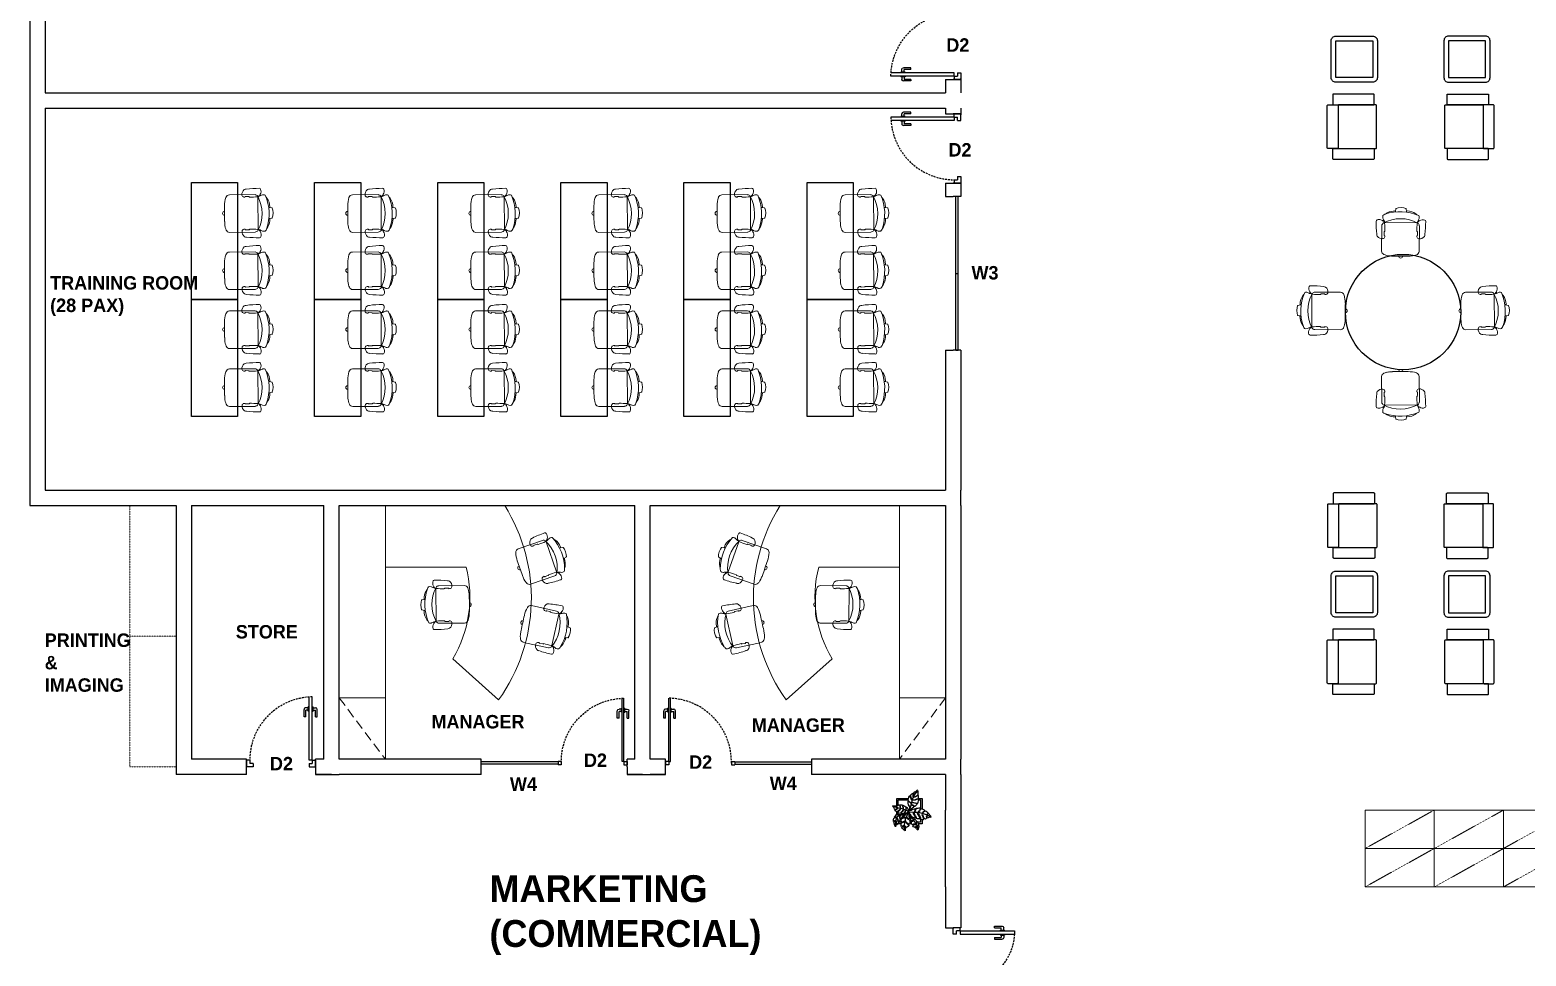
# Model space of a CAD drawing. Header units: inches. Extents: x 478327 to 492265, y -26791 to -22136.
# Drawn here: x 479722 to 480597, y -25090 to -24547 of the extents above; entities that cross this region are included whole.
import ezdxf

# ---------------------------------------------------------------- set-up
doc = ezdxf.new("R2010")
doc.units = ezdxf.units.IN
doc.header["$MEASUREMENT"] = 0
doc.linetypes.add('DASHED', pattern=[0.75, 0.5, -0.25])
doc.linetypes.add('HIDDEN2', pattern=[0.1875, 0.125, -0.0625])
doc.layers.add('A-furniture', color=8, linetype='Continuous', lineweight=9)
doc.layers.add('I-ANNO-TEXT', color=7, linetype='Continuous', lineweight=18)
for name, color, linetype in [('Ceco.NET 17', 3, 'Continuous'), ('GLAZING', 4, 'Continuous'), ('I-DOORS', 104, 'Continuous'), ('I-FURN', 1, 'Continuous'), ('I-WALL-IN', 3, 'Continuous')]:
    doc.layers.add(name, color=color, linetype=linetype)
doc.styles.add('MICRO', font='')
doc.styles.get('MICRO').set_extended_font_data('MicrogrammaSSi', bold=True)

# ---------------------------------------------------------------- blocks, each defined once
blk = doc.blocks.new('A$C6A0E07C9')
at = {"layer": 'A-furniture'}
for p, q in [((-0.269, 0.177), (-0.266, 0.205)), ((-0.214, 0.272), (0.118, 0.288)), ((-0.012, 0.242), (-0.025, 0.242)), ((-0.011, 0.243), (-0.012, 0.242)), ((-0.008, 0.248), (-0.011, 0.243)), ((-0.011, 0.243), (-0.011, 0.243)), ((0.038, 0.251), (-0.003, 0.25)), ((0.042, 0.251), (0.045, 0.247)), ((0.045, 0.247), (0.046, 0.246)), ((0.046, 0.246), (0.048, 0.245)), ((0.048, 0.245), (0.048, 0.245)), ((0.159, 0.25), (0.179, -0.167)), ((-0.291, 0.02), (-0.289, 0.029)), ((-0.288, 0.01), (-0.291, 0.02)), ((-0.289, 0.029), (-0.284, 0.038)), ((-0.282, 0.002), (-0.288, 0.01)), ((-0.284, 0.038), (-0.276, 0.044)), ((-0.274, -0.003), (-0.282, 0.002)), ((-0.276, 0.044), (-0.267, 0.046)), ((0.315, 0.121), (0.306, 0.12)), ((0.313, 0.121), (0.347, 0.116)), ((0.315, 0.152), (0.319, 0.129)), ((0.351, 0.113), (0.36, 0.088)), ((0.364, 0.015), (0.358, -0.011)), ((0.36, 0.088), (0.366, 0.051)), ((0.366, 0.051), (0.364, 0.015)), ((-0.264, -0.004), (-0.274, -0.003)), ((0.009, -0.176), (-0.004, -0.177)), ((0.009, -0.176), (0.009, -0.176)), ((0.01, -0.176), (0.009, -0.176)), ((0.013, -0.182), (0.01, -0.176)), ((0.059, -0.18), (0.018, -0.183)), ((0.063, -0.179), (0.066, -0.175)), ((0.066, -0.175), (0.067, -0.174)), ((0.067, -0.174), (0.069, -0.173)), ((0.069, -0.173), (0.069, -0.173)), ((0.296, -0.147), (0.284, -0.159)), ((0.311, -0.022), (0.322, -0.023)), ((0.32, -0.023), (0.355, -0.015)), ((0.355, -0.015), (0.356, -0.013)), ((0.356, -0.013), (0.358, -0.011)), ((-0.189, -0.217), (0.143, -0.2))]:
    blk.add_line(p, q, dxfattribs=at)
for centre, radius, start, end in [((0.594, -0.035), 0.893, 162.1203, 164.4323), ((-0.21, 0.223), 0.0487, 94.526, 161.0109), ((0.027, 0.278), 0.0792, 129.4999, 189.1152), ((-0.022, 0.271), 0.0292, 192.0047, 264.4409), ((0.007, 0.283), 0.0635, 94.0792, 117.5938), ((-0.004, 0.244), 0.00623, 84.8455, 131.3174), ((0.224, -0.892), 1.257, 92.3594, 100.1757), ((0.037, 0.241), 0.0101, 64.5281, 88.6391), ((0.001, 1.553), 1.309, 272.0899, 276.676), ((0.117, 0.241), 0.0463, 34.0902, 88.4441), ((0.149, 0.274), 0.0211, 279.8693, 313.3434), ((-0.249, 0.025), 0.471, 334.5973, 30.9732), ((0.17, 0.245), 0.0129, 130.1366, 158.0173), ((0.187, 0.181), 0.0779, 100.0525, 108.2672), ((0.108, 0.326), 0.0879, 309.6726, 333.0223), ((0.172, 0.345), 0.0192, 28.1256, 89.2436), ((-1.125, 2.793), 2.849, 297.1157, 298.0695), ((-0.92, -0.013), 1.143, 14.0931, 15.0056), ((0.121, 0.323), 0.0749, 330.3794, 24.513), ((0.234, 0.223), 0.0597, 72.5282, 107.7011), ((0.195, 0.222), 0.0806, 25.5198, 45.5387), ((-0.301, 0.026), 0.614, 339.6108, 22.0467), ((0.128, 0.125), 0.189, 8.0925, 40.8276), ((0.182, 0.142), 0.452, 175.5289, 182.0991), ((72.219, 3.627), 72.574, 182.76527, 182.92488), ((0.31, 0.129), 0.0088, 301.088, 3.1667), ((0.347, 0.111), 0.00513, 22.8184, 91.0076), ((0.081, -0.062), 0.341, 182.481, 200.7553), ((-0.186, -0.16), 0.0572, 202.8821, 266.1169), ((0.002, -0.206), 0.0292, 101.2525, 173.6887), ((0.017, -0.177), 0.00623, 234.376, 280.848), ((0.058, -0.17), 0.0101, 277.0543, 301.1654), ((0.152, -1.479), 1.309, 89.0174, 93.6036), ((0.138, -0.155), 0.0449, 276.7939, 330.1521), ((0.172, -0.191), 0.0211, 52.3501, 85.8241), ((0.197, -0.155), 0.0211, 212.6602, 229.0352), ((0.163, -0.292), 0.122, 63.0548, 80.6357), ((0.136, -0.248), 0.0879, 32.6712, 56.0209), ((-0.92, -0.013), 1.143, 350.6964, 351.6126), ((0.324, 0.055), 0.26, 246.1539, 250.8174), ((0.249, -0.153), 0.0392, 254.2998, 275.9911), ((0.254, -0.14), 0.0518, 269.3553, 293.3788), ((0.116, -0.038), 0.211, 328.6962, 1.8079), ((0.318, -0.031), 0.00903, 2.1237, 63.3709), ((0.052, -0.207), 0.0792, 176.5782, 236.1936), ((0.031, -0.214), 0.0635, 248.0997, 271.6142), ((0.131, 0.976), 1.257, 265.5178, 273.334), ((0.202, -0.26), 0.0192, 276.4498, 337.5679), ((0.149, -0.244), 0.0749, 341.1805, 35.314)]:
    blk.add_arc(centre, radius, start, end, dxfattribs=at)
blk = doc.blocks.new('EIHFEOUH')
at = {"linetype": 'ByBlock'}
for points in [[(275, 0), (-275, 0, 0.414214), (-285, -10), (-285, -130, 0.414214), (-275, -140), (275, -140, 0.414214), (285, -130), (285, -10, 0.414214)], [(-415, -70), (-295, -70, -0.414214), (-285, -80), (-285, -600, -0.414214), (-295, -610), (-415, -610, -0.414214), (-425, -600), (-425, -80, -0.414214)], [(-275, -140), (275, -140, -0.414214), (285, -150), (285, -630, -0.414214), (275, -640), (-275, -640, -0.414214), (-285, -630), (-285, -150, -0.414214)], [(415, -70), (295, -70, 0.414214), (285, -80), (285, -600, 0.414214), (295, -610), (415, -610, 0.414214), (425, -600), (425, -80, 0.414214)]]:
    blk.add_lwpolyline(points, format="xyb", close=True, dxfattribs=at)
blk = doc.blocks.new('*U146')
at = {"layer": 'A-furniture'}
for p, q in [((2.5, -0.6), (2.5, 0)), ((3.3, -0.6), (0, -0.6)), ((0.8, -0.6), (0.8, -1.65)), ((1.992, -1.476), (2.525, -2.072))]:
    blk.add_line(p, q, dxfattribs=at)
at = {"layer": 'A-furniture', "linetype": 'HIDDEN2'}
blk.add_line((2.5, 0), (3.3, -0.6), dxfattribs=at)
at = {"layer": 'A-furniture'}
for centre, radius, start, end in [((1.189, -0.145), 1.554, 255.5214, 301.111), ((1.204, -0.234), 2.264, 237.868, 305.7215)]:
    blk.add_arc(centre, radius, start, end, dxfattribs=at)
for p, rotation in [((1.323, -1.428), 86.85652716130764), ((0.691, -2.585), 248.0226334994808), ((1.546, -2.651), 279.5773348211345)]:
    blk.add_blockref('A$C6A0E07C9', p, dxfattribs=dict(at, rotation=rotation))
blk = doc.blocks.new('*U151')
at = {"layer": 'A-furniture'}
for p, q in [((2.5, -0.6), (2.5, 0)), ((3.3, -0.6), (0, -0.6)), ((0.8, -0.6), (0.8, -1.65)), ((1.992, -1.476), (2.525, -2.072))]:
    blk.add_line(p, q, dxfattribs=at)
at = {"layer": 'A-furniture', "linetype": 'HIDDEN2'}
blk.add_line((2.5, 0), (3.3, -0.6), dxfattribs=at)
at = {"layer": 'A-furniture'}
for centre, radius, start, end in [((1.189, -0.145), 1.554, 255.5214, 301.111), ((1.204, -0.234), 2.264, 237.868, 305.7215)]:
    blk.add_arc(centre, radius, start, end, dxfattribs=at)
for p, rotation in [((1.323, -1.428), 86.85652716130764), ((0.691, -2.585), 248.0226334994808), ((1.546, -2.651), 279.5773348211345)]:
    blk.add_blockref('A$C6A0E07C9', p, dxfattribs=dict(at, rotation=rotation))
blk = doc.blocks.new('glass doors- 900')
for p, q in [((387017, -14483), (387017, -14387)), ((387070, -14366), (387038, -14366)), ((387081, -14355), (387070, -14355)), ((387070, -14408), (387070, -14355)), ((387081, -15046), (387081, -14225)), ((387102, -15046), (387102, -14226)), ((387102, -14355), (387113, -14355)), ((387113, -14408), (387113, -14355)), ((387113, -14366), (387145, -14366)), ((387167, -14483), (387167, -14387)), ((387038, -14483), (387017, -14483)), ((387038, -14483), (387038, -14398)), ((387070, -14398), (387038, -14398)), ((387081, -14408), (387070, -14408)), ((387102, -14408), (387113, -14408)), ((387113, -14398), (387145, -14398)), ((387145, -14483), (387145, -14398)), ((387145, -14483), (387167, -14483)), ((387038, -15046), (387038, -15093)), ((387081, -15046), (387038, -15046)), ((387081, -15093), (387038, -15093)), ((387081, -15046), (387081, -15093)), ((387081, -15046), (387081, -15093)), ((387081, -15046), (387102, -15046)), ((387895, -15046), (387895, -15093)), ((387895, -15046), (387895, -15093)), ((387895, -15046), (387895, -15046)), ((387895, -15046), (387938, -15046)), ((387895, -15093), (387938, -15093)), ((387938, -15046), (387938, -15093))]:
    blk.add_line(p, q)
for centre, start, end in [((387038, -14387), 90, 180), ((387145, -14387), 0, 90)]:
    blk.add_arc(centre, 21.4, start, end)
at = {"linetype": 'DASHED', "ltscale": 50}
blk.add_arc((387070, -15050), 825, 358.6028, 89.255, dxfattribs=at)
blk = doc.blocks.new('door 1')
for p, q in [((86, 0), (0, 0)), ((0, -90), (0, 0)), ((86, -43), (86, 0)), ((814, 0), (900, 0)), ((814, -43), (814, 0)), ((900, -90), (900, 0)), ((43, -90), (0, -90)), ((86, -43), (43, -43)), ((43, -90), (43, -43)), ((43, -90), (43, -43)), ((43, -90), (43, -911)), ((43, -90), (86, -90)), ((86, -90), (86, -909)), ((814, -43), (857, -43)), ((857, -90), (857, -43)), ((857, -90), (857, -43)), ((857, -90), (900, -90)), ((857, -90), (857, -90)), ((-21, -652), (-21, -749)), ((0, -652), (-21, -652)), ((0, -652), (0, -738)), ((32, -738), (0, -738)), ((32, -770), (0, -770)), ((32, -727), (32, -781)), ((43, -727), (32, -727)), ((86, -727), (96, -727)), ((96, -727), (96, -781)), ((96, -738), (129, -738)), ((96, -770), (129, -770)), ((129, -652), (129, -738)), ((129, -652), (150, -652)), ((150, -652), (150, -749)), ((43, -781), (32, -781)), ((86, -781), (96, -781))]:
    blk.add_line(p, q)
at = {"linetype": 'DASHED', "ltscale": 50}
blk.add_arc((32, -86), 825, 270.745, 1.3972, dxfattribs=at)
for centre, start, end in [((0, -749), 180, 270), ((129, -749), 270, 0)]:
    blk.add_arc(centre, 21.4, start, end)
blk = doc.blocks.new('pivot door')
blk.add_line((-188253, -329835), (-188265, -329835))
at = {"layer": 'I-DOORS', "rotation": 180}
blk.add_blockref('door 1', (-188253, -329835), dxfattribs=at)
blk = doc.blocks.new('solid door-1500')
for p, q in [((410495, -4754), (410495, -4047)), ((410537, -4754), (410537, -4047)), ((411866, -4754), (411866, -4047)), ((411909, -4754), (411909, -4047)), ((410430, -4306), (410430, -4209)), ((410484, -4188), (410452, -4188)), ((410484, -4220), (410452, -4220)), ((410452, -4306), (410452, -4220)), ((410484, -4231), (410484, -4177)), ((410495, -4177), (410484, -4177)), ((410495, -4231), (410484, -4231)), ((410537, -4177), (410548, -4177)), ((410537, -4231), (410548, -4231)), ((410548, -4231), (410548, -4177)), ((410548, -4188), (410580, -4188)), ((410548, -4220), (410580, -4220)), ((410580, -4306), (410580, -4220)), ((410602, -4306), (410602, -4209)), ((411802, -4306), (411802, -4209)), ((411855, -4188), (411823, -4188)), ((411855, -4220), (411823, -4220)), ((411823, -4306), (411823, -4220)), ((411866, -4177), (411855, -4177)), ((411855, -4231), (411855, -4177)), ((411866, -4231), (411855, -4231)), ((411909, -4177), (411920, -4177)), ((411909, -4231), (411920, -4231)), ((411920, -4231), (411920, -4177)), ((411920, -4188), (411952, -4188)), ((411920, -4220), (411952, -4220)), ((411952, -4306), (411952, -4220)), ((411973, -4306), (411973, -4209)), ((410452, -4306), (410430, -4306)), ((410580, -4306), (410602, -4306)), ((411823, -4306), (411802, -4306)), ((411952, -4306), (411973, -4306)), ((410495, -4754), (410452, -4754)), ((410452, -4754), (410452, -4844)), ((410452, -4844), (410464, -4844)), ((410537, -4844), (410452, -4844)), ((410495, -4754), (410537, -4754)), ((410495, -4754), (410495, -4801)), ((410495, -4754), (410495, -4801)), ((410537, -4801), (410495, -4801)), ((410537, -4801), (410537, -4844)), ((411909, -4754), (411866, -4754)), ((411866, -4801), (411866, -4844)), ((411866, -4801), (411909, -4801)), ((411866, -4844), (411952, -4844)), ((411909, -4754), (411909, -4801)), ((411909, -4754), (411909, -4801)), ((411909, -4754), (411952, -4754)), ((411952, -4844), (411940, -4844)), ((411952, -4754), (411952, -4844))]:
    blk.add_line(p, q)
for points in [[(410495, -4047), (410537, -4047)], [(411909, -4047), (411866, -4047)]]:
    blk.add_lwpolyline(points)
at = {"linetype": 'DASHED', "ltscale": 50}
for centre, start, end in [((410495, -4754), 0, 86.5254), ((411909, -4754), 93.4746, 180)]:
    blk.add_arc(centre, 707, start, end, dxfattribs=at)
for centre, start, end in [((410452, -4209), 90, 180), ((410580, -4209), 0, 90), ((411823, -4209), 90, 180), ((411952, -4209), 0, 90)]:
    blk.add_arc(centre, 21.4, start, end)
blk = doc.blocks.new('Drawing10')
at = {"layer": 'Ceco.NET 17', "color": 7}
for p, q in [((-0.02, 0.263), (-0.059, 0.273)), ((0.029, 0.247), (-0.02, 0.263)), ((0.07, 0.24), (0.029, 0.247)), ((0.103, 0.231), (0.07, 0.24)), ((0.156, 0.21), (0.103, 0.231)), ((0.189, 0.199), (0.156, 0.21))]:
    blk.add_line(p, q, dxfattribs=at)
for points in [[(0.331, 0.528), (0.32, 0.524), (0.312, 0.519), (0.305, 0.512), (0.303, 0.502), (0.302, 0.488), (0.297, 0.489), (0.297, 0.5), (0.294, 0.505), (0.289, 0.504), (0.28, 0.496), (0.271, 0.491), (0.266, 0.483), (0.266, 0.466), (0.266, 0.443), (0.266, 0.43), (0.262, 0.426), (0.26, 0.433), (0.259, 0.456), (0.261, 0.479), (0.255, 0.482), (0.243, 0.473), (0.234, 0.468), (0.226, 0.462), (0.22, 0.453), (0.218, 0.439), (0.225, 0.417), (0.233, 0.398), (0.243, 0.379), (0.242, 0.371), (0.236, 0.375), (0.232, 0.386), (0.223, 0.402), (0.212, 0.423), (0.209, 0.437), (0.198, 0.435), (0.188, 0.417), (0.184, 0.408), (0.18, 0.396), (0.174, 0.372), (0.189, 0.355), (0.203, 0.347), (0.221, 0.334), (0.227, 0.323), (0.23, 0.315), (0.224, 0.319), (0.217, 0.33), (0.2, 0.34), (0.183, 0.352), (0.174, 0.355), (0.174, 0.348), (0.177, 0.325), (0.183, 0.3), (0.19, 0.282), (0.203, 0.266), (0.203, 0.253), (0.194, 0.21), (0.213, 0.227), (0.233, 0.24), (0.269, 0.267), (0.269, 0.27), (0.26, 0.283), (0.237, 0.295), (0.233, 0.306), (0.241, 0.302), (0.265, 0.293), (0.279, 0.277), (0.288, 0.276), (0.289, 0.275), (0.292, 0.278), (0.308, 0.291), (0.319, 0.301), (0.325, 0.309), (0.32, 0.318), (0.302, 0.321), (0.281, 0.325), (0.255, 0.331), (0.243, 0.335), (0.248, 0.336), (0.269, 0.337), (0.297, 0.331), (0.325, 0.325), (0.335, 0.326), (0.341, 0.338), (0.345, 0.361), (0.349, 0.379), (0.349, 0.394), (0.332, 0.39), (0.302, 0.376), (0.276, 0.372), (0.258, 0.37), (0.259, 0.376), (0.278, 0.377), (0.297, 0.384), (0.318, 0.394), (0.338, 0.4), (0.346, 0.41), (0.345, 0.427), (0.343, 0.446), (0.323, 0.442), (0.306, 0.43), (0.285, 0.42), (0.272, 0.42), (0.286, 0.427), (0.309, 0.438), (0.328, 0.452), (0.34, 0.456), (0.34, 0.479), (0.34, 0.499), (0.34, 0.512), (0.336, 0.519)], [(-0.066, 0.275), (-0.059, 0.28), (-0.052, 0.283), (-0.038, 0.283), (-0.021, 0.284), (-0.008, 0.285), (-0.001, 0.28), (0.001, 0.27), (0.005, 0.258), (0.009, 0.257), (0.006, 0.266), (0.004, 0.277), (0.005, 0.287), (0.009, 0.289), (0.02, 0.292), (0.03, 0.295), (0.038, 0.296), (0.048, 0.289), (0.052, 0.271), (0.055, 0.257), (0.057, 0.245), (0.063, 0.247), (0.06, 0.265), (0.055, 0.282), (0.051, 0.293), (0.049, 0.298), (0.052, 0.3), (0.067, 0.298), (0.08, 0.297), (0.093, 0.295), (0.094, 0.279), (0.097, 0.261), (0.102, 0.245), (0.103, 0.236), (0.107, 0.232), (0.109, 0.237), (0.105, 0.253), (0.1, 0.268), (0.099, 0.281), (0.103, 0.293), (0.109, 0.29), (0.118, 0.283), (0.131, 0.278), (0.144, 0.268), (0.147, 0.25), (0.145, 0.229), (0.148, 0.216), (0.151, 0.222), (0.151, 0.232), (0.15, 0.246), (0.151, 0.254), (0.149, 0.261), (0.153, 0.261), (0.16, 0.255), (0.17, 0.243), (0.175, 0.232), (0.184, 0.219), (0.192, 0.204), (0.184, 0.192), (0.172, 0.182), (0.164, 0.173), (0.153, 0.168), (0.138, 0.166), (0.128, 0.169), (0.131, 0.178), (0.139, 0.192), (0.144, 0.201), (0.145, 0.207), (0.136, 0.207), (0.13, 0.198), (0.123, 0.175), (0.119, 0.165), (0.113, 0.16), (0.101, 0.159), (0.086, 0.159), (0.076, 0.16), (0.07, 0.168), (0.077, 0.18), (0.094, 0.197), (0.105, 0.21), (0.108, 0.221), (0.104, 0.225), (0.097, 0.212), (0.086, 0.2), (0.075, 0.19), (0.066, 0.176), (0.059, 0.166), (0.051, 0.163), (0.037, 0.164), (0.027, 0.167), (0.011, 0.182), (0.024, 0.189), (0.046, 0.208), (0.056, 0.22), (0.06, 0.228), (0.061, 0.236), (0.054, 0.234), (0.048, 0.221), (0.034, 0.207), (0.02, 0.2), (0.006, 0.19), (-0.006, 0.192), (-0.016, 0.199), (-0.022, 0.206), (-0.025, 0.215), (-0.009, 0.225), (0.006, 0.233), (0.015, 0.242), (0.01, 0.245), (0, 0.238), (-0.011, 0.232), (-0.025, 0.222), (-0.03, 0.223), (-0.033, 0.231), (-0.041, 0.249), (-0.053, 0.26), (-0.063, 0.271)], [(0.547, 0.11), (0.54, 0.118), (0.532, 0.126), (0.525, 0.137), (0.516, 0.148), (0.509, 0.156), (0.5, 0.156), (0.49, 0.152), (0.48, 0.141), (0.478, 0.146), (0.486, 0.156), (0.5, 0.159), (0.5, 0.166), (0.494, 0.172), (0.48, 0.183), (0.468, 0.192), (0.455, 0.2), (0.441, 0.194), (0.428, 0.187), (0.419, 0.178), (0.411, 0.169), (0.405, 0.172), (0.414, 0.183), (0.423, 0.191), (0.434, 0.198), (0.441, 0.202), (0.446, 0.208), (0.437, 0.213), (0.416, 0.227), (0.401, 0.232), (0.387, 0.234), (0.37, 0.217), (0.362, 0.2), (0.351, 0.184), (0.342, 0.185), (0.354, 0.197), (0.36, 0.213), (0.369, 0.226), (0.376, 0.235), (0.375, 0.241), (0.365, 0.245), (0.35, 0.245), (0.332, 0.242), (0.31, 0.239), (0.301, 0.227), (0.293, 0.205), (0.288, 0.186), (0.284, 0.196), (0.291, 0.218), (0.295, 0.226), (0.297, 0.231), (0.293, 0.234), (0.278, 0.23), (0.257, 0.222), (0.245, 0.217), (0.23, 0.21), (0.219, 0.207), (0.193, 0.203), (0.197, 0.184), (0.202, 0.158), (0.211, 0.143), (0.223, 0.13), (0.23, 0.115), (0.248, 0.106), (0.267, 0.098), (0.294, 0.089), (0.297, 0.095), (0.294, 0.111), (0.284, 0.125), (0.273, 0.14), (0.267, 0.158), (0.267, 0.172), (0.271, 0.174), (0.277, 0.171), (0.277, 0.152), (0.288, 0.135), (0.296, 0.124), (0.305, 0.103), (0.306, 0.087), (0.325, 0.084), (0.344, 0.081), (0.362, 0.076), (0.368, 0.082), (0.366, 0.093), (0.354, 0.119), (0.344, 0.135), (0.336, 0.148), (0.328, 0.168), (0.334, 0.172), (0.346, 0.152), (0.358, 0.13), (0.373, 0.107), (0.377, 0.091), (0.376, 0.078), (0.383, 0.072), (0.403, 0.068), (0.412, 0.067), (0.426, 0.069), (0.43, 0.074), (0.422, 0.085), (0.416, 0.103), (0.405, 0.125), (0.401, 0.139), (0.401, 0.148), (0.407, 0.147), (0.411, 0.135), (0.419, 0.116), (0.427, 0.095), (0.438, 0.082), (0.454, 0.076), (0.462, 0.078), (0.473, 0.085), (0.479, 0.096), (0.47, 0.116), (0.474, 0.124), (0.478, 0.112), (0.485, 0.101), (0.49, 0.094), (0.501, 0.098), (0.515, 0.102), (0.524, 0.106), (0.537, 0.105)], [(-0.02, -0.051), (-0.027, -0.031), (-0.033, -0.013), (-0.042, 0.014), (-0.044, 0.024), (-0.029, 0.039), (-0.019, 0.044), (-0.016, 0.05), (-0.023, 0.049), (-0.034, 0.045), (-0.042, 0.037), (-0.049, 0.037), (-0.053, 0.049), (-0.049, 0.062), (-0.045, 0.089), (-0.037, 0.094), (-0.019, 0.097), (-0.004, 0.096), (0, 0.099), (-0.007, 0.101), (-0.027, 0.105), (-0.039, 0.105), (-0.037, 0.111), (-0.028, 0.119), (-0.014, 0.13), (-0.001, 0.143), (0.017, 0.14), (0.033, 0.129), (0.045, 0.128), (0.038, 0.133), (0.027, 0.138), (0.027, 0.145), (0.037, 0.147), (0.069, 0.152), (0.123, 0.156), (0.151, 0.158), (0.123, 0.138), (0.091, 0.116), (0.071, 0.087), (0.054, 0.088), (0.05, 0.102), (0.057, 0.122), (0.054, 0.125), (0.046, 0.111), (0.044, 0.093), (0.051, 0.08), (0.055, 0.068), (0.049, 0.052), (0.039, 0.035), (0.025, 0.043), (0.021, 0.065), (0.012, 0.088), (0.004, 0.093), (0.009, 0.078), (0.014, 0.06), (0.016, 0.044), (0.023, 0.032), (0.031, 0.023), (0.024, 0.008), (0.015, -0.005), (0.009, -0.013), (0, 0), (-0.004, 0.026), (-0.01, 0.039), (-0.012, 0.029), (-0.007, 0.004), (-0.004, -0.007), (0.003, -0.017), (-0.011, -0.021), (-0.018, -0.023)], [(0.203, 0.147), (0.221, 0.112), (0.237, 0.101), (0.268, 0.081), (0.273, 0.073), (0.272, 0.067), (0.27, 0.056), (0.274, 0.051), (0.278, 0.064), (0.283, 0.071), (0.29, 0.066), (0.298, 0.059), (0.31, 0.052), (0.313, 0.037), (0.311, 0.023), (0.307, 0.007), (0.31, -0.006), (0.316, 0), (0.315, 0.011), (0.318, 0.027), (0.322, 0.035), (0.327, 0.03), (0.335, 0.013), (0.345, -0.005), (0.344, -0.017), (0.333, -0.03), (0.322, -0.044), (0.33, -0.043), (0.337, -0.033), (0.348, -0.031), (0.349, -0.048), (0.344, -0.067), (0.339, -0.086), (0.335, -0.104), (0.312, -0.083), (0.306, -0.071), (0.299, -0.066), (0.302, -0.055), (0.313, -0.049), (0.315, -0.041), (0.306, -0.046), (0.294, -0.053), (0.291, -0.06), (0.279, -0.055), (0.266, -0.047), (0.255, -0.032), (0.269, -0.019), (0.287, -0.014), (0.3, -0.011), (0.299, -0.004), (0.286, -0.007), (0.271, -0.009), (0.256, -0.017), (0.247, -0.019), (0.238, -0.009), (0.233, 0.008), (0.233, 0.019), (0.228, 0.033), (0.237, 0.041), (0.256, 0.042), (0.265, 0.044), (0.264, 0.049), (0.256, 0.047), (0.236, 0.046), (0.228, 0.045), (0.222, 0.073), (0.216, 0.101), (0.206, 0.131)]]:
    blk.add_lwpolyline(points, close=True, dxfattribs=at)
for points in [[(0.206, 0.225), (0.234, 0.312), (0.243, 0.364), (0.261, 0.413), (0.297, 0.476), (0.326, 0.508)], [(0, 0.276), (0, 0.4), (0.182, 0.4)], [(0, 0.23), (0, 0.238)], [(0.025, 0.293), (0.025, 0.375), (0.175, 0.375)], [(0.224, 0.4), (0.232, 0.4)], [(0.237, 0.375), (0.242, 0.375)], [(0.259, 0.375), (0.295, 0.375)], [(0.338, 0.4), (0.4, 0.4), (0.4, 0.232)], [(0.348, 0.375), (0.375, 0.375), (0.375, 0.24)], [(0.126, 0.15), (0.09, 0.139), (0.044, 0.125), (0.007, 0.107), (-0.008, 0.075), (-0.019, 0.031), (-0.023, -0.012)], [(0, 0.142), (0, 0.191)], [(0.072, 0), (0.018, 0)], [(0.025, 0.19), (0.025, 0.202)], [(0.025, 0.134), (0.025, 0.169)], [(0.025, 0.03), (0.025, 0.042)], [(0.11, 0.025), (0.029, 0.025)], [(0.191, 0.189), (0.191, 0.164), (0.19, 0.141), (0.192, 0.118), (0.197, 0.094), (0.2, 0.079), (0.194, 0.076), (0.179, 0.082), (0.168, 0.093), (0.161, 0.107), (0.154, 0.102), (0.16, 0.091), (0.17, 0.076), (0.189, 0.069), (0.204, 0.057), (0.205, 0.04), (0.208, 0.023), (0.207, 0.007), (0.202, -0.007), (0.191, -0.008), (0.166, 0.008), (0.152, 0.026), (0.139, 0.043), (0.134, 0.037), (0.142, 0.022), (0.155, 0.007), (0.177, -0.01), (0.191, -0.021), (0.193, -0.032), (0.183, -0.043), (0.173, -0.051), (0.157, -0.061), (0.142, -0.052), (0.13, -0.036), (0.12, -0.034), (0.124, -0.043), (0.137, -0.054), (0.149, -0.063), (0.148, -0.067), (0.134, -0.077), (0.132, -0.096), (0.132, -0.113), (0.12, -0.102), (0.105, -0.09), (0.089, -0.075), (0.081, -0.058), (0.084, -0.048), (0.105, -0.042), (0.116, -0.037), (0.111, -0.031), (0.094, -0.037), (0.081, -0.04), (0.072, -0.043), (0.072, -0.025), (0.072, -0.007), (0.072, 0.008), (0.082, 0.015), (0.108, 0.023), (0.117, 0.031), (0.121, 0.039), (0.112, 0.035), (0.102, 0.028), (0.084, 0.025), (0.072, 0.035), (0.072, 0.055), (0.078, 0.07), (0.087, 0.087), (0.099, 0.088), (0.124, 0.093), (0.14, 0.094), (0.135, 0.098), (0.121, 0.099), (0.102, 0.098), (0.098, 0.102), (0.103, 0.108), (0.116, 0.119), (0.13, 0.132), (0.191, 0.189)], [(0.185, 0.178), (0.165, 0.136), (0.14, 0.087), (0.126, 0.037), (0.12, -0.01), (0.114, -0.055), (0.117, -0.082), (0.127, -0.102)], [(0.153, 0.025), (0.14, 0.025)], [(0.179, 0), (0.164, 0)], [(0.235, 0), (0.204, 0)], [(0.231, 0.025), (0.207, 0.025)], [(0.212, 0.19), (0.269, 0.184), (0.331, 0.182), (0.383, 0.173), (0.451, 0.152), (0.511, 0.127), (0.529, 0.115)], [(0.218, 0.108), (0.265, 0.06), (0.283, 0.028), (0.312, -0.014), (0.323, -0.05), (0.331, -0.093)], [(0.315, 0), (0.309, 0)], [(0.318, 0.025), (0.311, 0.025)], [(0.375, 0.099), (0.375, 0.025), (0.33, 0.025)], [(0.4, 0.068), (0.4, 0), (0.342, 0)], [(0.375, 0.234), (0.375, 0.222)]]:
    blk.add_lwpolyline(points, dxfattribs=at)
for radius, start, end in [(0.152, 66.8462, 69.1635), (0.152, 207.3985, 208.1983), (0.11, 239.4978, 242.4297), (0.11, 256.133, 263.4421)]:
    blk.add_arc((0.19, 0.193), radius, start, end, dxfattribs=at)

msp = doc.modelspace()

# ---------------------------------------------------------------- linework, layer by layer
at = {"layer": 'A-furniture', "linetype": 'HIDDEN2'}
for p, q in [((480502.85, -25026.639, 6.93), (480543.35, -25004.139, 6.93)), ((480543.35, -25026.639, 6.93), (480583.85, -25004.139, 6.93)), ((480583.85, -25026.639, 6.93), (480624.35, -25004.139, 6.93)), ((480502.85, -25049.139, 6.93), (480543.35, -25026.639, 6.93)), ((480543.35, -25049.139, 6.93), (480583.85, -25026.639, 6.93)), ((480583.85, -25049.139, 6.93), (480624.35, -25026.639, 6.93))]:
    msp.add_line(p, q, dxfattribs=at)
at = {"layer": 'A-furniture', "linetype": 'HIDDEN2', "elevation": 6.93}
for points in [[(479780.111, -24978.939), (479780.111, -24825.939)], [(479780.111, -24902.439), (479807.111, -24902.439)], [(479780.111, -24978.939), (479807.111, -24978.939)]]:
    msp.add_lwpolyline(points, dxfattribs=at)
at = {"layer": 'A-furniture', "elevation": 6.93}
for points in [[(480543.35, -25026.639), (480543.35, -25004.139), (480502.85, -25004.139), (480502.85, -25026.639)], [(480583.85, -25026.639), (480583.85, -25004.139), (480543.35, -25004.139), (480543.35, -25026.639)], [(480624.35, -25026.639), (480624.35, -25004.139), (480583.85, -25004.139), (480583.85, -25026.639)], [(480543.35, -25049.139), (480543.35, -25026.639), (480502.85, -25026.639), (480502.85, -25049.139)], [(480583.85, -25049.139), (480583.85, -25026.639), (480543.35, -25026.639), (480543.35, -25049.139)], [(480624.35, -25049.139), (480624.35, -25026.639), (480583.85, -25026.639), (480583.85, -25049.139)]]:
    msp.add_lwpolyline(points, close=True, dxfattribs=at)
at = {"layer": 'GLAZING', "elevation": 6.93}
for points in [[(480263.396, -24734.997), (480263.396, -24645.007)], [(480264.746, -24734.997), (480264.746, -24645.007)], [(480263.396, -24689.997), (480264.746, -24689.997)], [(480030.608, -24975.98), (479985.608, -24975.98)], [(480030.608, -24977.33), (479985.608, -24977.33)], [(480030.608, -24975.98), (480030.608, -24977.33)], [(480133.988, -24975.98), (480178.988, -24975.98)], [(480133.988, -24975.98), (480133.988, -24977.33)], [(480133.988, -24977.33), (480178.988, -24977.33)]]:
    msp.add_lwpolyline(points, dxfattribs=at)
at = {"layer": 'I-FURN', "elevation": 6.93}
for points in [[(480510.024, -24553.8), (480510.024, -24575.4, -0.4142136), (480507.324, -24578.1), (480485.724, -24578.1, -0.4142136), (480483.024, -24575.4), (480483.024, -24553.8, -0.4142136), (480485.724, -24551.1), (480507.324, -24551.1, -0.4142136)], [(480548.958, -24553.8), (480548.958, -24575.4, 0.4142136), (480551.658, -24578.1), (480573.258, -24578.1, 0.4142136), (480575.958, -24575.4), (480575.958, -24553.8, 0.4142136), (480573.258, -24551.1), (480551.658, -24551.1, 0.4142136)], [(480510.024, -24867.023), (480510.024, -24888.623, -0.4142136), (480507.324, -24891.323), (480485.724, -24891.323, -0.4142136), (480483.024, -24888.623), (480483.024, -24867.023, -0.4142136), (480485.724, -24864.323), (480507.324, -24864.323, -0.4142136)], [(480548.958, -24867.023), (480548.958, -24888.623, 0.4142136), (480551.658, -24891.323), (480573.258, -24891.323, 0.4142136), (480575.958, -24888.623), (480575.958, -24867.023, 0.4142136), (480573.258, -24864.323), (480551.658, -24864.323, 0.4142136)]]:
    msp.add_lwpolyline(points, format="xyb", close=True, dxfattribs=at)
for points in [[(480507.324, -24553.8), (480507.324, -24575.4), (480485.724, -24575.4), (480485.724, -24553.8)], [(480551.658, -24553.8), (480551.658, -24575.4), (480573.258, -24575.4), (480573.258, -24553.8)], [(479816.111, -24636.857), (479843.155, -24636.857), (479843.155, -24705.275), (479816.111, -24705.275)], [(479888.156, -24636.857), (479915.199, -24636.857), (479915.199, -24705.275), (479888.156, -24705.275)], [(479960.2, -24636.857), (479987.243, -24636.857), (479987.243, -24705.275), (479960.2, -24705.275)], [(480032.244, -24636.857), (480059.287, -24636.857), (480059.287, -24705.275), (480032.244, -24705.275)], [(480104.288, -24636.857), (480131.331, -24636.857), (480131.331, -24705.275), (480104.288, -24705.275)], [(480176.333, -24636.857), (480203.376, -24636.857), (480203.376, -24705.275), (480176.333, -24705.275)], [(479816.111, -24705.275), (479843.155, -24705.275), (479843.155, -24773.693), (479816.111, -24773.693)], [(479888.156, -24705.275), (479915.199, -24705.275), (479915.199, -24773.693), (479888.156, -24773.693)], [(479960.2, -24705.275), (479987.243, -24705.275), (479987.243, -24773.693), (479960.2, -24773.693)], [(480032.244, -24705.275), (480059.287, -24705.275), (480059.287, -24773.693), (480032.244, -24773.693)], [(480104.288, -24705.275), (480131.331, -24705.275), (480131.331, -24773.693), (480104.288, -24773.693)], [(480176.333, -24705.275), (480203.376, -24705.275), (480203.376, -24773.693), (480176.333, -24773.693)], [(480507.324, -24867.023), (480507.324, -24888.623), (480485.724, -24888.623), (480485.724, -24867.023)], [(480551.658, -24867.023), (480551.658, -24888.623), (480573.258, -24888.623), (480573.258, -24867.023)]]:
    msp.add_lwpolyline(points, close=True, dxfattribs=at)
at = {"layer": 'I-FURN'}
msp.add_circle((480525.053, -24712.62, 6.93), 33.75, dxfattribs=at)
at = {"layer": 'I-WALL-IN'}
for p, q in [((480257.376, -24576.436, 6.93), (480257.376, -24584.289, 6.93)), ((480257.376, -24576.436, 6.93), (480262.326, -24576.436, 6.93)), ((480266.376, -24576.436, 6.93), (480261.876, -24576.436, 6.93)), ((480266.376, -24576.436, 6.93), (480266.376, -24584.289, 6.93)), ((480266.376, -24576.436, 6.93), (480266.376, -24584.289, 6.93)), ((480257.376, -24593.289, 6.93), (480257.376, -24596.643, 6.93)), ((480257.376, -24596.643, 6.93), (480261.876, -24596.643, 6.93)), ((480266.376, -24596.643, 6.93), (480261.876, -24596.643, 6.93)), ((480266.376, -24593.289, 6.93), (480266.376, -24596.643, 6.93)), ((480266.376, -24593.289, 6.93), (480266.376, -24596.643, 6.93)), ((480257.376, -24637.143, 6.93), (480257.376, -24645.007, 6.93)), ((480257.376, -24637.143, 6.93), (480262.326, -24637.143, 6.93)), ((480266.376, -24637.143, 6.93), (480261.876, -24637.143, 6.93)), ((480266.376, -24637.143, 6.93), (480266.376, -24645.007, 6.93)), ((480257.376, -24645.007, 6.93), (480261.876, -24645.007, 6.93)), ((480257.376, -24734.997, 6.93), (480261.876, -24734.997, 6.93)), ((480266.376, -24734.997, 6.93), (480261.876, -24734.997, 6.93)), ((479807.111, -24816.939, 6.93), (479902.599, -24816.939, 6.93)), ((480079.988, -24816.939, 6.93), (480084.488, -24816.939, 6.93)), ((480266.376, -24825.939, 6.93), (480266.376, -24816.939, 6.93)), ((479848.27, -24978.939, 6.93), (479848.27, -24974.439, 6.93)), ((479888.77, -24978.939, 6.93), (479888.77, -24974.439, 6.93)), ((480071.108, -24978.939, 6.93), (480071.108, -24974.439, 6.93)), ((480093.488, -24978.939, 6.93), (480093.488, -24974.439, 6.93)), ((480266.376, -24983.439, 6.93), (480266.376, -24974.439, 6.93)), ((479807.111, -24978.939, 6.93), (479807.111, -24983.439, 6.93)), ((479811.611, -24983.439, 6.93), (479807.111, -24983.439, 6.93)), ((479848.27, -24983.439, 6.93), (479848.27, -24978.94, 6.93)), ((479888.77, -24978.939, 6.93), (479888.77, -24983.439, 6.93)), ((479888.77, -24983.439, 6.93), (479902.599, -24983.439, 6.93)), ((479985.608, -24983.439, 6.93), (479985.608, -24978.939, 6.93)), ((480071.108, -24978.939, 6.93), (480071.108, -24983.439, 6.93)), ((480071.108, -24983.439, 6.93), (480093.488, -24983.439, 6.93)), ((480093.488, -24983.439, 6.93), (480093.488, -24978.939, 6.93)), ((480178.988, -24978.939, 6.93), (480178.988, -24983.439, 6.93)), ((480257.376, -25049.139, 6.93), (480257.376, -25004.139, 6.93)), ((480266.376, -25004.139, 6.93), (480266.376, -25049.139, 6.93)), ((480257.376, -25073.018, 6.93), (480261.876, -25073.018, 6.93)), ((480266.376, -25073.018, 6.93), (480261.876, -25073.018, 6.93))]:
    msp.add_line(p, q, dxfattribs=at)
at = {"layer": 'I-WALL-IN', "elevation": 6.93}
for points in [[(479721.611, -24392.139), (479721.611, -24825.939)], [(479730.611, -24392.139), (479730.611, -24584.289)], [(479730.611, -24584.289), (480257.376, -24584.289)], [(479730.611, -24593.289), (480257.376, -24593.289)], [(479730.611, -24593.289), (479730.611, -24816.939)], [(480266.376, -24645.007), (480261.876, -24645.007)], [(480257.376, -24734.997), (480257.376, -24816.939)], [(480263.396, -24734.997), (480264.746, -24734.997)], [(480266.376, -24734.997), (480266.376, -24816.939)], [(479730.611, -24816.939), (479807.111, -24816.939)], [(479811.611, -24816.939), (479898.099, -24816.939)], [(479902.599, -24816.939), (480079.988, -24816.939)], [(480084.488, -24816.939), (480257.376, -24816.939)], [(479721.611, -24825.939), (479807.111, -24825.939)], [(479807.111, -24825.939), (479807.111, -24978.939)], [(479816.111, -24825.939), (479893.599, -24825.939)], [(479816.111, -24825.939), (479816.111, -24974.439)], [(479893.599, -24974.439), (479893.599, -24825.939)], [(479902.599, -24825.939), (480075.488, -24825.939)], [(479902.599, -24974.439), (479902.599, -24825.939)], [(480075.488, -24974.439), (480075.488, -24825.939)], [(480084.488, -24825.939), (480257.376, -24825.939)], [(480084.488, -24974.439), (480084.488, -24825.939)], [(480257.376, -24825.939), (480257.376, -24974.439)], [(480266.376, -24825.939), (480266.376, -24974.439)], [(479848.27, -24974.439), (479816.111, -24974.439)], [(479893.599, -24974.439), (479888.77, -24974.439)], [(479985.608, -24974.439), (479902.599, -24974.439)], [(479985.608, -24978.939), (479985.608, -24974.439)], [(480075.488, -24974.439), (480071.108, -24974.439)], [(480093.488, -24974.439), (480084.488, -24974.439)], [(480257.376, -24974.439), (480178.988, -24974.439)], [(480178.988, -24974.439), (480178.988, -24978.939)], [(479848.27, -24983.439), (479811.611, -24983.439)], [(479898.099, -24983.439), (479888.77, -24983.439)], [(479985.608, -24983.439), (479902.599, -24983.439)], [(480079.988, -24983.439), (480071.108, -24983.439)], [(480093.488, -24983.439), (480084.488, -24983.439)], [(480257.376, -24983.439), (480178.988, -24983.439)], [(480257.376, -24983.439), (480257.376, -25004.139)], [(480266.376, -24983.439), (480266.376, -25004.139)], [(480257.376, -25049.139), (480257.376, -25073.018)], [(480266.376, -25049.139), (480266.376, -25073.018)]]:
    msp.add_lwpolyline(points, dxfattribs=at)
msp.add_lwpolyline([(479730.611, -24825.939), (479730.611, -24825.939)], close=True, dxfattribs=at)

# ---------------------------------------------------------------- block references
at = {"yscale": 44.99999999999999, "zscale": 44.99999999999999}
for name, p, xscale, rotation in [('*U146', (479902.599, -24825.939, 6.93), -44.99999999999999, 90), ('*U151', (480257.376, -24825.939, 6.93), 44.99999999999999, 270)]:
    msp.add_blockref(name, p, dxfattribs=dict(at, xscale=xscale, rotation=rotation))
at = {"layer": 'A-furniture'}
for p, xscale, yscale, zscale, rotation in [((479847.378, -24653.247, 6.93), -45.00000000027777, 45, 45, 183.1434728386661), ((479919.422, -24653.247, 6.93), -45.00000000027777, 45, 45, 183.1434728386661), ((479991.466, -24653.247, 6.93), -45.00000000027777, 45, 45, 183.1434728386661), ((480063.51, -24653.247, 6.93), -45.00000000027777, 45, 45, 183.1434728386661), ((480135.554, -24653.247, 6.93), -45.00000000027777, 45, 45, 183.1434728386661), ((480207.599, -24653.247, 6.93), -45.00000000027777, 45, 45, 183.1434728386661), ((480525.248, -24668.049, 6.93), 45.00000000000906, 45.00000000000906, 45.00000000000906, 86.85652716148212), ((479847.378, -24686.772, 6.93), -45.00000000027777, 45, 45, 183.1434728386661), ((479919.422, -24686.772, 6.93), -45.00000000027777, 45, 45, 183.1434728386661), ((479991.466, -24686.772, 6.93), -45.00000000027777, 45, 45, 183.1434728386661), ((480063.51, -24686.772, 6.93), -45.00000000027777, 45, 45, 183.1434728386661), ((480135.554, -24686.772, 6.93), -45.00000000027777, 45, 45, 183.1434728386661), ((480207.599, -24686.772, 6.93), -45.00000000027777, 45, 45, 183.1434728386661), ((480479.39, -24710.28, 6.93), 45.00000000027777, 45.00000000027777, 45.00000000027777, 176.8565271613339), ((480570.717, -24710.28, 6.93), -45.00000000027777, 45, 45, 183.1434728386661), ((479847.378, -24721.263, 6.93), -45.00000000027777, 45, 45, 183.1434728386661), ((479919.422, -24721.263, 6.93), -45.00000000027777, 45, 45, 183.1434728386661), ((479991.466, -24721.263, 6.93), -45.00000000027777, 45, 45, 183.1434728386661), ((480063.51, -24721.263, 6.93), -45.00000000027777, 45, 45, 183.1434728386661), ((480135.554, -24721.263, 6.93), -45.00000000027777, 45, 45, 183.1434728386661), ((480207.599, -24721.263, 6.93), -45.00000000027777, 45, 45, 183.1434728386661), ((479847.378, -24755.19, 6.93), -45.00000000027777, 45, 45, 183.1434728386661), ((479919.422, -24755.19, 6.93), -45.00000000027777, 45, 45, 183.1434728386661), ((479991.466, -24755.19, 6.93), -45.00000000027777, 45, 45, 183.1434728386661), ((480063.51, -24755.19, 6.93), -45.00000000027777, 45, 45, 183.1434728386661), ((480135.554, -24755.19, 6.93), -45.00000000027777, 45, 45, 183.1434728386661), ((480207.599, -24755.19, 6.93), -45.00000000027777, 45, 45, 183.1434728386661), ((480525.248, -24759.377, 6.93), -45.00000000000906, 45, 45, 93.14347283851791)]:
    msp.add_blockref('A$C6A0E07C9', p, dxfattribs=dict(at, xscale=xscale, yscale=yscale, zscale=zscale, rotation=rotation))
at = {"layer": 'Ceco.NET 17', "xscale": 37.02206043585839, "yscale": 37.02206043585839, "zscale": 37.02206043585839}
msp.add_blockref('Drawing10', (480228.78, -25012.144, 3.422), dxfattribs=at)
at = {"layer": 'GLAZING'}
for p, xscale, yscale, zscale in [((497487.818, -24298.581, 6.93), -0.04500000025145709, 0.04499999998952262, 0.04499999999999744), ((462676.778, -24298.581, 6.93), 0.04500000025145709, 0.04500000025145709, 0.04500000025145709)]:
    msp.add_blockref('glass doors- 900', p, dxfattribs=dict(at, xscale=xscale, yscale=yscale, zscale=zscale))
at = {"layer": 'I-DOORS', "yscale": 0.04499999998952262}
for name, p, xscale, zscale, rotation in [('pivot door', (465423.791, -33047.826, 6.93), -0.04499999998952262, 0.04499999999999744, 90), ('pivot door', (465423.791, -16125.253, 6.93), 0.04499999998952262, 0.04499999998952262, 90), ('solid door-1500', (480479.866, -43610.845, 6.93), -0.04499999998952262, 0.04499999999999744, 270)]:
    msp.add_blockref(name, p, dxfattribs=dict(at, xscale=xscale, zscale=zscale, rotation=rotation))
at = {"layer": 'I-DOORS', "xscale": 0.04500000025145709, "yscale": 0.04500000025145709, "zscale": 0.04500000025145709}
msp.add_blockref('pivot door', (488360.161, -10136.355, 6.93), dxfattribs=at)
at = {"layer": 'I-FURN', "yscale": 0.04499999998952262}
for p, xscale, zscale, rotation in [((480480.717, -24604.134, 6.93), -0.04499999998952262, 0.04499999999999744, 90), ((480578.265, -24604.134, 6.93), 0.04499999998952262, 0.04499999998952262, 270), ((480481.037, -24837.683, 6.93), -0.04499999998952262, 0.04499999999999744, 90), ((480577.944, -24837.683, 6.93), 0.04499999998952262, 0.04499999998952262, 270), ((480480.717, -24917.356, 6.93), -0.04499999998952262, 0.04499999999999744, 90), ((480578.265, -24917.356, 6.93), 0.04499999998952262, 0.04499999998952262, 270)]:
    msp.add_blockref('EIHFEOUH', p, dxfattribs=dict(at, xscale=xscale, zscale=zscale, rotation=rotation))

# ---------------------------------------------------------------- texts
at = {"layer": 'I-ANNO-TEXT', "attachment_point": 1, "style": 'MICRO'}
for s, width, insert, char_height in [('{\\fBahnschrift Light|b1|i0|c0|p34;D2}', 7.40993, (480257.809, -24552.381, 6.93), 7.875), ('{\\fBahnschrift Light|b1|i0|c0|p34;D2}', 7.40993, (480259.082, -24613.713, 6.93), 7.875), ('{\\fBahnschrift Light|b1|i0|c0|p34;W3}', 7.40993, (480272.546, -24685.697, 6.93), 7.875), ('{\\fBahnschrift Light|b1|i0|c0|p34;TRAINING ROOM\\P(28 PAX)}', 1646.07167, (479733.458, -24691.629), 7.875), ('{\\fBahnschrift Light|b1|i0|c0|p34;STORE  }', 7.40993, (479842.079, -24895.855, 6.93), 7.875), ('\\pxql;{\\fBahnschrift Light|b1|i0|c0|p34;PRINTING\\P&\\PIMAGING  }', 7.40993, (479730.268, -24900.778), 7.875), ('{\\fBahnschrift Light|b1|i0|c0|p34;MANAGER }', 7.40993, (479956.559, -24948.496, 6.93), 7.875), ('{\\fBahnschrift Light|b1|i0|c0|p34;MANAGER }', 7.40993, (480144.007, -24950.498, 6.93), 7.875), ('{\\fBahnschrift Light|b1|i0|c0|p34;D2}', 7.40993, (479862.054, -24973.047, 6.93), 7.875), ('{\\fBahnschrift Light|b1|i0|c0|p34;D2}', 7.40993, (480045.784, -24971.052, 6.93), 7.875), ('{\\fBahnschrift Light|b1|i0|c0|p34;D2}', 7.40993, (480107.354, -24972.149, 6.93), 7.875), ('{\\fBahnschrift Light|b1|i0|c0|p34;W4}', 7.40993, (480002.479, -24985.034, 6.93), 7.875), ('{\\fBahnschrift Light|b1|i0|c0|p34;W4}', 7.40993, (480154.497, -24984.605, 6.93), 7.875), ('{\\fBahnschrift Light|b1|i0|c0|p34;MARKETING\\P(COMMERCIAL)}', 9.9513, (479990.511, -25042.292, 6.93), 15.75)]:
    msp.add_mtext_dynamic_manual_height_columns(s, width=width, gutter_width=1.5, heights=[0], dxfattribs=dict(at, insert=insert, char_height=char_height))

doc.saveas('drawing.dxf')
